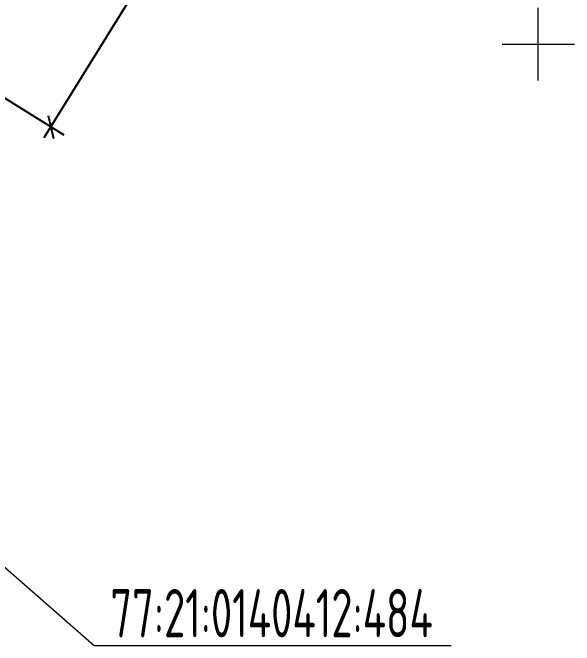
# Model space of a CAD drawing. Header units: millimetres. Extents: x -38151500 to -28914887, y -20564105 to -20349562.
# Drawn here: x -32257871 to -32234573, y -20536146 to -20509929 of the extents above; entities that cross this region are included whole.
import ezdxf
from ezdxf.xclip import XClip

# ---------------------------------------------------------------- set-up
doc = ezdxf.new("R2010")
doc.units = ezdxf.units.MM
doc.header["$MEASUREMENT"] = 0
doc.header["$XCLIPFRAME"] = 0
doc.layers.add('!!! ПОДОСНОВА', color=7, linetype='Continuous')
doc.layers.add('Новый_РАЗМЕРЫ', color=7, linetype='Continuous')
for name, color, linetype, lineweight in [('Новый_ГП_Текст_Ном._пера__250', 7, 'Continuous', 20), ('Новый_РАЗМЕРЫ_Ном._пера__7', 7, 'Continuous', 25), ('Чертеж_1_Новый_Новофедоровское_снт 28_07$0$SETKA_Ном._пера__7', 7, 'Continuous', 18)]:
    doc.layers.add(name, color=color, linetype=linetype, lineweight=lineweight)
doc.styles.add('РЎР“Р•РќР•Р\xa0РР\xa0_РЎРўРР›Р¬_6', font='', dxfattribs={"width": 0.8})
doc.styles.add('РЎР“Р•РќР•Р\xa0РР\xa0_РЎРўРР›Р¬_7', font='')
doc.styles.get('РЎР“Р•РќР•Р\xa0РР\xa0_РЎРўРР›Р¬_6').set_extended_font_data('GOST_type_A')
doc.styles.get('РЎР“Р•РќР•Р\xa0РР\xa0_РЎРўРР›Р¬_7').set_extended_font_data('GOST_type_A')
doc.dimstyles.new('СГЕНЕРИР_СТИЛЬ__2', dxfattribs={"dimtxt": 1500, "dimasz": 658.316413, "dimexe": 0.18, "dimexo": 437.5, "dimgap": 0, "dimtad": 1, "dimdec": 1, "dimlfac": 0.001, "dimzin": 0, "dimdsep": 46, "dimtxsty": 'РЎР“Р•РќР•Р\xa0РР\xa0_РЎРўРР›Р¬_7', "dimblk": 'ARROWHEAD_6', "dimblk1": 'ARROWHEAD_6', "dimblk2": 'ARROWHEAD_6', "dimcen": 0.09, "dimclrd": 7, "dimclre": 7, "dimclrt": 7, "dimadec": 1, "dimazin": 0, "dimtfac": 1, "dimtdec": 4, "dimtmove": 0, "dimatfit": 3, "dimfxl": 0, "dimtolj": 1, "dimtzin": 0, "dimarcsym": 0})

# ---------------------------------------------------------------- blocks, each defined once
blk = doc.blocks.new('Чертеж_5_1', base_point=(5813927, -7296))
at = {"layer": 'Чертеж_1_Новый_Новофедоровское_снт 28_07$0$SETKA_Ном._пера__7', "color": 7, "linetype": 'Continuous', "lineweight": 18, "flags": 128}
for points in [[(-32236073, -20512736), (-32236073, -20509736)], [(-32237573, -20511236), (-32234573, -20511236)]]:
    blk.add_lwpolyline(points, dxfattribs=at)
blk = doc.blocks.new('*D43', base_point=(-32248450, -20494612))
at = {"layer": 'Новый_РАЗМЕРЫ_Ном._пера__7', "color": 7, "linetype": 'Continuous', "lineweight": 25}
for p, q in [((-32246439, -20498118), (-32246215, -20499072)), ((-32256284, -20514663), (-32246327, -20498595)), ((-32255732, -20515006), (-32264087, -20509828)), ((-32256396, -20514186), (-32256172, -20515140)), ((-32256558, -20515105), (-32256284, -20514663))]:
    blk.add_line(p, q, dxfattribs=at)
at = {"layer": 'Новый_РАЗМЕРЫ_Ном._пера__7', "color": 7, "lineweight": 25, "char_height": 1500, "attachment_point": 7, "rotation": 58.2157, "style": 'РЎР“Р•РќР•Р\xa0РР\xa0_РЎРўРР›Р¬_7'}
for s, insert in [('\\A1;{\\pql;\\fGOST_type_A|b0|i0|c0|p0;\\W1.000000;2,6}', (-32247943, -20500633)), ('\\A1;{\\pql;\\fGOST_type_A|b0|i0|c0|p0;\\W1.000000;18,9}', (-32252318, -20507694))]:
    blk.add_mtext(s, dxfattribs=dict(at, insert=insert))
blk = doc.blocks.new('ARROWHEAD_6')
at = {"color": 0, "linetype": 'Continuous', "lineweight": 0}
for p, q in [((-0.5, -0.5), (0.5, 0.5)), ((0, 0), (-1, 0))]:
    blk.add_line(p, q, dxfattribs=at)
blk = doc.blocks.new('*D44', base_point=(-32248450, -20494612))
at = {"layer": 'Новый_РАЗМЕРЫ_Ном._пера__7', "color": 7, "linetype": 'Continuous', "lineweight": 25}
for p, q in [((-32245775, -20498937), (-32254131, -20493760)), ((-32245052, -20495879), (-32244828, -20496833)), ((-32246327, -20498595), (-32244940, -20496356)), ((-32246439, -20498118), (-32246215, -20499072)), ((-32256284, -20514663), (-32246327, -20498595))]:
    blk.add_line(p, q, dxfattribs=at)

msp = doc.modelspace()

# ---------------------------------------------------------------- linework, layer by layer
at = {"layer": 'Новый_ГП_Текст_Ном._пера__250', "color": 7, "linetype": 'Continuous', "lineweight": 20}
for p, q in [((-32270477.04, -20522222.44), (-32254488.08, -20536146.19)), ((-32254488.08, -20536146.19), (-32254188.08, -20536146.19)), ((-32254188.08, -20536146.19), (-32239687.94, -20536146.19))]:
    msp.add_line(p, q, dxfattribs=at)

# ---------------------------------------------------------------- block references
at = {"layer": '!!! ПОДОСНОВА', "color": 252, "linetype": 'Continuous', "lineweight": 40}
ref = msp.add_blockref('Чертеж_5_1', (5813926.62, -7295.8), dxfattribs=at)
XClip(ref).set_block_clipping_path([(-32342847.3118521906, -20426134.2498699203), (-32342847.3118521906, -20517391.6082299612), (-32320266.7422028184, -20517391.6082299612), (-32314873.6045184806, -20528511.4797440507), (-32229507.7408887595, -20528511.4797440507), (-32229507.7408887595, -20426017.5390227698)])

# ---------------------------------------------------------------- texts
at = {"layer": 'Новый_ГП_Текст_Ном._пера__250', "color": 7, "linetype": 'Continuous', "lineweight": 20, "insert": (-32247130.93, -20533812.69), "char_height": 2000, "attachment_point": 2, "style": 'РЎР“Р•РќР•Р\xa0РР\xa0_РЎРўРР›Р¬_6'}
msp.add_mtext('\\A1;{\\pqc;\\fGOST_type_A|b0|i0|c0|p0;\\W0.800000;77:21:0140412:484}', dxfattribs=at)

# ---------------------------------------------------------------- dimensions: what is measured, and where the dimension line sits
at = {"layer": 'Новый_РАЗМЕРЫ', "color": 7, "linetype": 'Continuous', "lineweight": 25}
for base, p1, p2, picture, middle in [((-32244940.07, -20496356.45), (-32254502.44, -20493529.11), (-32255524.77, -20489797.68), '*D44', (-32248274.01, -20499743.38)), ((-32246327.13, -20498594.91), (-32264459.18, -20509597.51), (-32254502.44, -20493529.11), '*D43', (-32251852.05, -20505517.7))]:
    dim = msp.add_linear_dim(base=base, p1=p1, p2=p2, angle=58.215712, dimstyle='СГЕНЕРИР_СТИЛЬ__2', dxfattribs=at)
    dim.commit()
    dim.dimension.update_dxf_attribs({"geometry": picture, "text_midpoint": middle, "dimtype": 160, "text_rotation": 58.215712})

doc.saveas('drawing.dxf')
